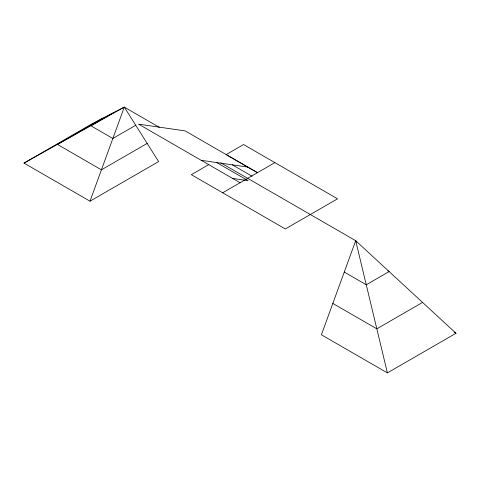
<?xml version="1.0" encoding="UTF-8"?>
<svg xmlns="http://www.w3.org/2000/svg" width="480" height="480" viewBox="0 0 480 480"><rect width="100%" height="100%" fill="white"/><g stroke="black" fill="none" stroke-linecap="round" stroke-linejoin="round"><path stroke-width="0.72" d="M89.994 201.192L158.61 161.58L124.302 107.112L92.61 123.474L24 163.092L89.994 201.192L124.302 107.112L159.306 127.32M356.484 241.956L355.698 240.708L321.39 334.788L387.39 372.888L456 333.276L355.698 240.708L220.878 162.87M103.176 118.02L57.432 144.432L101.43 169.83L147.174 143.424M113.742 112.566L90.87 125.772L112.866 138.474L135.738 125.268M208.734 164.634L191.328 174.684L285.324 228.954L337.548 198.804L243.552 144.534L226.14 154.584L257.478 172.674L185.208 130.92L138.516 124.128L240.066 182.724M222.66 192.774L274.884 162.624M422.568 302.418L376.824 328.83L332.826 303.426M24 163.092L124.302 107.112M201.18 160.308L247.878 167.1M232.512 178.398L248.082 180.66L216.744 162.57M232.314 164.838L252.132 176.28M387.84 270.816L389.13 271.56L366.258 284.766L344.262 272.064M454.056 332.154L456 333.276M355.698 240.708L387.39 372.888"/></g></svg>
